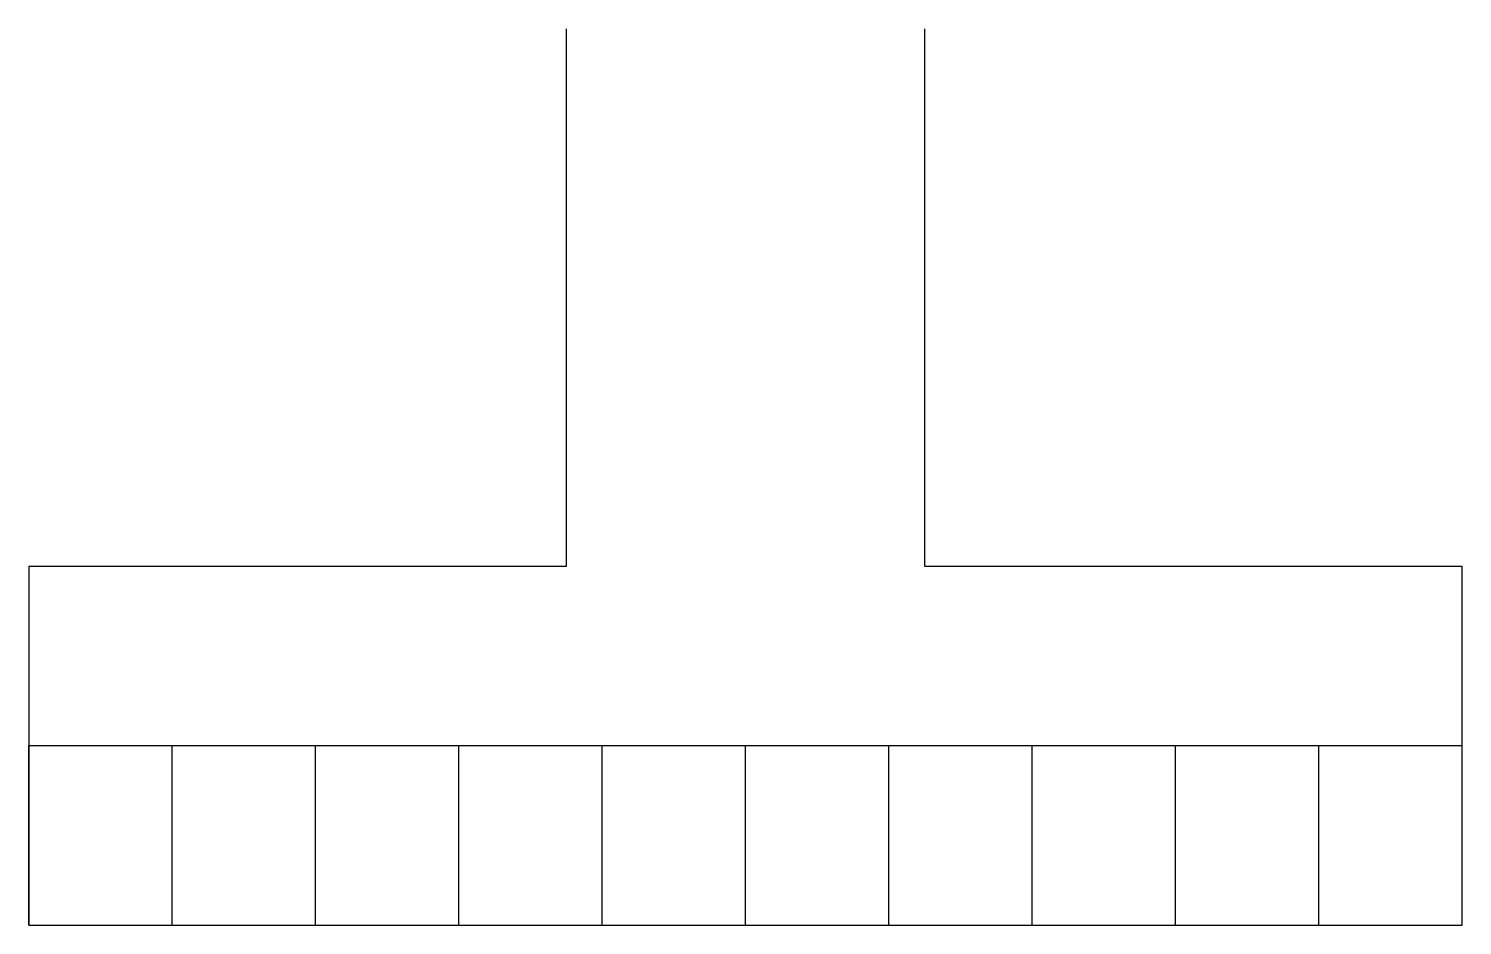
# Model space of a CAD drawing. Extents: x 0 to 80, y 20 to 70.
import ezdxf

# ---------------------------------------------------------------- set-up
doc = ezdxf.new("R2010")
doc.units = 0

msp = doc.modelspace()

# ---------------------------------------------------------------- linework, layer by layer
at = {"color": 7}
for p, q in [((30, 70), (30, 40)), ((50, 40), (50, 70)), ((50, 40), (50, 70)), ((50, 40), (50, 70)), ((50, 40), (50, 70)), ((50, 40), (50, 70)), ((50, 40), (50, 70)), ((50, 40), (50, 70)), ((50, 40), (50, 70)), ((30, 40), (0, 40)), ((0, 40), (0, 20)), ((80, 40), (50, 40)), ((80, 40), (50, 40)), ((80, 40), (50, 40)), ((80, 40), (50, 40)), ((80, 40), (50, 40)), ((80, 40), (50, 40)), ((80, 40), (50, 40)), ((80, 40), (50, 40)), ((80, 40), (50, 40)), ((80, 20), (80, 40)), ((80, 20), (80, 40)), ((80, 20), (80, 40)), ((80, 20), (80, 40)), ((80, 20), (80, 40)), ((80, 20), (80, 40)), ((80, 20), (80, 40)), ((80, 20), (80, 40)), ((80, 20), (80, 40)), ((80, 20), (80, 40)), ((80, 30), (0, 30)), ((0, 20), (40, 20)), ((39.5, 20), (80, 20)), ((39.5, 20), (80, 20)), ((39.5, 20), (80, 20)), ((39.5, 20), (80, 20)), ((39.5, 20), (80, 20)), ((39.5, 20), (80, 20)), ((39.5, 20), (80, 20)), ((39.5, 20), (80, 20)), ((39.5, 20), (80, 20)), ((39.5, 20), (80, 20)), ((39.5, 20), (80, 20))]:
    msp.add_line(p, q, dxfattribs=at)
at = {"color": 5}
for p, q in [((0, 20), (0, 30)), ((8, 20), (8, 30)), ((16, 20), (16, 30)), ((24, 20), (24, 30)), ((32, 20), (32, 30)), ((40, 20), (40, 30)), ((48, 20), (48, 30)), ((56, 20), (56, 30)), ((64, 20), (64, 30)), ((72, 20), (72, 30)), ((80, 20), (80, 30))]:
    msp.add_line(p, q, dxfattribs=at)

doc.saveas('drawing.dxf')
